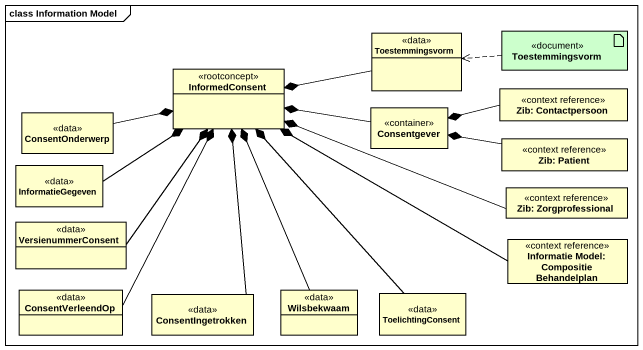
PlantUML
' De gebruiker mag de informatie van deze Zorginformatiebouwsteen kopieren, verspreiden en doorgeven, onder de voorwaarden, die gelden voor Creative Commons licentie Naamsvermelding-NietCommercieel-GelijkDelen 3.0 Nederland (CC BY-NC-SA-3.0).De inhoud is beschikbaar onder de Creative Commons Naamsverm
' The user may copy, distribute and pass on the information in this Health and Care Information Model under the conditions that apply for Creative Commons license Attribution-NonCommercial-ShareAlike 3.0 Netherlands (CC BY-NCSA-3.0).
@startuml
mainframe class Information Model
allowmixing
hide circle
hide empty members
class Toestemmingsvorm <<data>>
artifact "Toestemmingsvorm" as Toestemmingsvorm_2 <<document>> #CCFFCC
class InformedConsent <<rootconcept>>
class "Zib: Contactpersoon" as Zib_Contactpersoon <<context reference>>
class ConsentOnderwerp <<data>>
class Consentgever <<container>>
class InformatieGegeven <<data>>
class "Zib: Patient" as Zib_Patient <<context reference>>
class "Zib: Zorgprofessional" as Zib_Zorgprofessional <<context reference>>
class VersienummerConsent <<data>>
class "Informatie Model: Compositie Behandelplan" as Informatie_Model_Compositie <<context reference>>
class ConsentVerleendOp <<data>>
class ConsentIngetrokken <<data>>
class Wilsbekwaam <<data>>
class ToelichtingConsent <<data>>
Toestemmingsvorm -left-* InformedConsent
Toestemmingsvorm_2 .left.> Toestemmingsvorm
Zib_Contactpersoon -left-* Consentgever
ConsentOnderwerp -right-* InformedConsent
Consentgever -left-* InformedConsent
InformatieGegeven -right-* InformedConsent
Zib_Patient -left-* Consentgever
Zib_Zorgprofessional -left-* InformedConsent
VersienummerConsent -up-* InformedConsent
Informatie_Model_Compositie -left-* InformedConsent
ConsentVerleendOp -up-* InformedConsent
ConsentIngetrokken -up-* InformedConsent
Wilsbekwaam -up-* InformedConsent
ToelichtingConsent -up-* InformedConsent
@enduml
